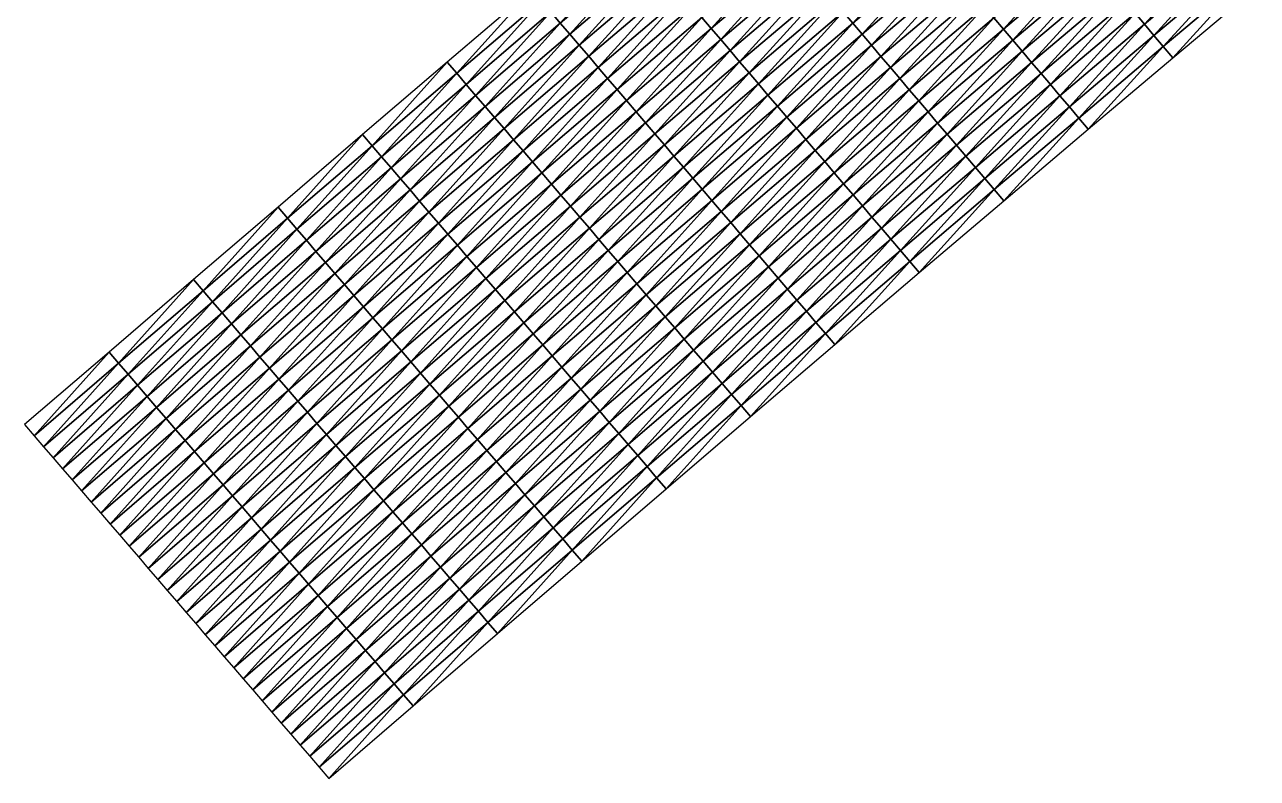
# Model space of a CAD drawing. Header units: metres. Extents: x 479979 to 482619, y 6959976 to 6961524.
# Drawn here: x 479979.1 to 480148.2, y 6959975.7 to 6960079.2 of the extents above; entities that cross this region are included whole.
import ezdxf

# ---------------------------------------------------------------- set-up
doc = ezdxf.new("R2010")
doc.units = ezdxf.units.M

msp = doc.modelspace()

# ---------------------------------------------------------------- meshes
at = {"layer": 'WORKING_PLATFORM_TOP'}
mesh = msp.add_polyface(dxfattribs=at)
corners = [(480073.406, 6960055.042, 8.924), (480085.007, 6960064.935, 8.996), (480083.71, 6960066.457, 9.002), (480072.107, 6960056.563, 8.93), (480082.413, 6960067.98, 9.009), (480070.809, 6960058.084, 8.936), (480081.116, 6960069.503, 9.015), (480069.51, 6960059.605, 8.943), (480079.819, 6960071.025, 9.021), (480068.211, 6960061.126, 8.949), (480078.522, 6960072.548, 9.028), (480066.913, 6960062.647, 8.956), (480077.226, 6960074.07, 9.034), (480065.614, 6960064.168, 8.962), (480075.929, 6960075.593, 9.041), (480064.316, 6960065.689, 8.968), (480074.632, 6960077.115, 9.047), (480063.017, 6960067.21, 8.975), (480073.335, 6960078.638, 9.053), (480061.718, 6960068.731, 8.981), (480072.038, 6960080.16, 9.06), (480060.42, 6960070.252, 8.987), (480070.741, 6960081.683, 9.066), (480059.121, 6960071.773, 8.994), (480069.444, 6960083.206, 8.573), (480088.848, 6960083.956, 9.106), (480087.553, 6960085.481, 9.112), (480086.258, 6960087.005, 9.119), (480084.963, 6960088.529, 9.125), (480083.668, 6960090.053, 9.131), (480082.373, 6960091.578, 9.138), (480081.079, 6960093.102, 8.644), (480079.784, 6960094.626, 8.651), (480068.148, 6960084.728, 8.579), (480078.489, 6960096.151, 8.657), (480066.851, 6960086.251, 8.585), (480077.194, 6960097.675, 8.664), (480065.554, 6960087.773, 8.592), (480075.899, 6960099.199, 8.67), (480064.257, 6960089.296, 8.598), (480074.604, 6960100.723, 8.676), (480062.96, 6960090.818, 8.605), (480073.31, 6960102.248, 8.683), (480061.663, 6960092.341, 8.611), (480072.015, 6960103.772, 8.689), (480090.141, 6960106.034, 8.728), (480088.849, 6960107.56, 8.735), (480087.556, 6960109.086, 8.741), (480086.264, 6960110.613, 8.747), (480084.971, 6960112.139, 8.754), (480083.679, 6960113.665, 8.76)]
mesh.append_faces([[corners[k] for k in face] for face in [(0, 1, 2), (3, 2, 4), (5, 4, 6), (5, 6, 7), (7, 6, 8), (7, 8, 9), (9, 8, 10), (9, 10, 11), (11, 10, 12), (11, 12, 13), (13, 12, 14), (13, 14, 15), (15, 14, 16), (15, 16, 17), (17, 16, 18), (17, 18, 19), (19, 18, 20), (21, 20, 22), (23, 22, 24), (10, 25, 12), (12, 26, 14), (14, 27, 16), (16, 27, 28), (16, 28, 18), (18, 28, 29), (18, 29, 20), (20, 29, 30), (20, 30, 22), (22, 30, 31), (22, 31, 24), (24, 31, 32), (24, 32, 33), (33, 32, 34), (33, 34, 35), (35, 34, 36), (35, 36, 37), (37, 36, 38), (37, 38, 39), (39, 38, 40), (39, 40, 41), (41, 40, 42), (43, 42, 44), (32, 45, 34), (34, 46, 36), (36, 47, 38), (38, 48, 40), (40, 48, 49), (40, 49, 42), (42, 49, 50), (42, 50, 44)]])
mesh = msp.add_polyface(dxfattribs=at)
corners = [(480032.007, 6960056.475, 8.366), (480043.611, 6960066.41, 8.44), (480042.311, 6960067.93, 8.446), (480030.705, 6960057.993, 8.373), (480041.011, 6960069.45, 8.453), (480029.404, 6960059.512, 8.379), (480039.711, 6960070.97, 8.459), (480028.103, 6960061.031, 8.385), (480038.41, 6960072.489, 8.465), (480026.801, 6960062.549, 8.392), (480037.11, 6960074.009, 8.472), (480025.5, 6960064.068, 8.398), (480052.712, 6960055.772, 8.895), (480064.316, 6960065.689, 8.968), (480063.017, 6960067.21, 8.975), (480051.412, 6960057.292, 8.902), (480061.718, 6960068.731, 8.981), (480050.112, 6960058.811, 8.908), (480060.42, 6960070.252, 8.987), (480048.811, 6960060.331, 8.915), (480059.121, 6960071.773, 8.994), (480047.511, 6960061.851, 8.921), (480057.822, 6960073.294, 8.5), (480046.211, 6960063.371, 8.427), (480056.524, 6960074.815, 8.507), (480044.911, 6960064.89, 8.434), (480055.225, 6960076.336, 8.513), (480053.927, 6960077.857, 8.519), (480052.628, 6960079.378, 8.526), (480051.329, 6960080.899, 8.532), (480050.031, 6960082.421, 8.538), (480048.732, 6960083.942, 8.545), (480072.038, 6960080.16, 9.06), (480070.741, 6960081.683, 9.066), (480069.444, 6960083.206, 8.573), (480068.148, 6960084.728, 8.579), (480066.851, 6960086.251, 8.585), (480065.554, 6960087.773, 8.592), (480064.257, 6960089.296, 8.598), (480062.96, 6960090.818, 8.605), (480061.663, 6960092.341, 8.611), (480060.366, 6960093.863, 8.617), (480073.31, 6960102.248, 8.683), (480072.015, 6960103.772, 8.689)]
mesh.append_faces([[corners[k] for k in face] for face in [(0, 1, 2), (3, 2, 4), (3, 4, 5), (5, 4, 6), (5, 6, 7), (7, 6, 8), (7, 8, 9), (9, 8, 10), (9, 10, 11), (12, 13, 14), (15, 14, 16), (17, 16, 18), (17, 18, 19), (19, 18, 20), (19, 20, 21), (21, 20, 22), (21, 22, 23), (23, 22, 24), (23, 24, 25), (25, 24, 26), (25, 26, 1), (1, 26, 27), (1, 27, 2), (2, 27, 28), (2, 28, 4), (4, 28, 29), (4, 29, 6), (6, 29, 30), (6, 30, 8), (8, 30, 31), (8, 31, 10), (16, 32, 18), (18, 33, 20), (20, 34, 22), (22, 34, 35), (22, 35, 24), (24, 35, 36), (24, 36, 26), (26, 36, 37), (26, 37, 27), (27, 37, 38), (27, 38, 28), (28, 38, 39), (28, 39, 29), (29, 39, 40), (29, 40, 30), (30, 40, 41), (30, 41, 31), (39, 42, 40), (40, 43, 41)]])
mesh = msp.add_polyface(dxfattribs=at)
corners = [(480092.788, 6960055.8, 8.457), (480104.385, 6960065.665, 8.529), (480103.091, 6960067.189, 9.035), (480091.491, 6960057.322, 8.964), (480101.796, 6960068.713, 9.041), (480090.194, 6960058.845, 8.97), (480100.501, 6960070.238, 9.048), (480088.897, 6960060.367, 8.977), (480099.206, 6960071.762, 9.054), (480087.601, 6960061.89, 8.983), (480097.911, 6960073.286, 9.061), (480086.304, 6960063.412, 8.989), (480096.616, 6960074.811, 9.067), (480085.007, 6960064.935, 8.996), (480095.322, 6960076.335, 9.074), (480083.71, 6960066.457, 9.002), (480094.027, 6960077.859, 9.08), (480082.413, 6960067.98, 9.009), (480092.732, 6960079.383, 9.086), (480081.116, 6960069.503, 9.015), (480091.437, 6960080.908, 9.093), (480079.819, 6960071.025, 9.021), (480090.142, 6960082.432, 9.099), (480078.522, 6960072.548, 9.028), (480088.848, 6960083.956, 9.106), (480077.226, 6960074.07, 9.034), (480087.553, 6960085.481, 9.112), (480075.929, 6960075.593, 9.041), (480086.258, 6960087.005, 9.119), (480114.699, 6960077.035, 9.105), (480113.406, 6960078.562, 9.112), (480112.114, 6960080.088, 9.118), (480110.821, 6960081.614, 9.125), (480109.529, 6960083.14, 9.131), (480108.236, 6960084.666, 9.138), (480106.944, 6960086.193, 9.144), (480105.651, 6960087.719, 9.151), (480104.359, 6960089.245, 9.157), (480103.066, 6960090.771, 9.163), (480101.774, 6960092.298, 9.17), (480100.481, 6960093.824, 9.176), (480099.189, 6960095.35, 9.183), (480097.896, 6960096.876, 9.189), (480096.604, 6960098.403, 9.196), (480084.963, 6960088.529, 9.125), (480095.311, 6960099.929, 9.202), (480083.668, 6960090.053, 9.131)]
mesh.append_faces([[corners[k] for k in face] for face in [(0, 1, 2), (3, 2, 4), (5, 4, 6), (5, 6, 7), (7, 6, 8), (7, 8, 9), (9, 8, 10), (9, 10, 11), (11, 10, 12), (11, 12, 13), (13, 12, 14), (13, 14, 15), (15, 14, 16), (15, 16, 17), (17, 16, 18), (17, 18, 19), (19, 18, 20), (19, 20, 21), (21, 20, 22), (21, 22, 23), (23, 22, 24), (25, 24, 26), (27, 26, 28), (1, 29, 2), (2, 30, 4), (4, 31, 6), (6, 31, 32), (6, 32, 8), (8, 32, 33), (8, 33, 10), (10, 33, 34), (10, 34, 12), (12, 34, 35), (12, 35, 14), (14, 35, 36), (14, 36, 16), (16, 36, 37), (16, 37, 18), (18, 37, 38), (18, 38, 20), (20, 38, 39), (20, 39, 22), (22, 39, 40), (22, 40, 24), (24, 40, 41), (24, 41, 26), (26, 41, 42), (26, 42, 28), (28, 43, 44), (44, 45, 46)]])
mesh = msp.add_polyface(dxfattribs=at)
corners = [(480112.154, 6960056.519, 8.49), (480123.747, 6960066.352, 8.56), (480122.454, 6960067.878, 8.566), (480110.86, 6960058.044, 8.496), (480121.162, 6960069.404, 8.573), (480109.565, 6960059.568, 8.503), (480119.869, 6960070.93, 8.579), (480108.27, 6960061.092, 8.509), (480118.577, 6960072.457, 8.586), (480106.975, 6960062.616, 8.516), (480117.284, 6960073.983, 8.592), (480105.68, 6960064.141, 8.522), (480115.991, 6960075.509, 8.599), (480104.385, 6960065.665, 8.529), (480114.699, 6960077.035, 9.105), (480103.091, 6960067.189, 9.035), (480113.406, 6960078.562, 9.112), (480101.796, 6960068.713, 9.041), (480112.114, 6960080.088, 9.118), (480125.039, 6960064.825, 8.553), (480136.637, 6960074.631, 8.622), (480135.347, 6960076.159, 8.629), (480134.057, 6960077.688, 8.635), (480132.767, 6960079.216, 8.642), (480131.477, 6960080.745, 8.648), (480130.187, 6960082.273, 8.655), (480128.897, 6960083.801, 8.661), (480127.608, 6960085.33, 8.668), (480126.318, 6960086.858, 9.175), (480125.028, 6960088.387, 9.181), (480123.738, 6960089.915, 9.188), (480122.448, 6960091.443, 9.194), (480110.821, 6960081.614, 9.125), (480121.158, 6960092.972, 9.201), (480109.529, 6960083.14, 9.131), (480119.868, 6960094.5, 9.207), (480108.236, 6960084.666, 9.138), (480148.245, 6960084.409, 8.69), (480146.957, 6960085.94, 8.697), (480145.67, 6960087.471, 8.703), (480144.383, 6960089.001, 8.71), (480143.096, 6960090.532, 8.716), (480141.809, 6960092.063, 8.723), (480140.522, 6960093.594, 8.73), (480139.235, 6960095.125, 8.736)]
mesh.append_faces([[corners[k] for k in face] for face in [(0, 1, 2), (3, 2, 4), (3, 4, 5), (5, 4, 6), (5, 6, 7), (7, 6, 8), (7, 8, 9), (9, 8, 10), (9, 10, 11), (11, 10, 12), (11, 12, 13), (13, 12, 14), (15, 14, 16), (17, 16, 18), (19, 20, 21), (19, 21, 1), (1, 21, 22), (1, 22, 2), (2, 22, 23), (2, 23, 4), (4, 23, 24), (4, 24, 6), (6, 24, 25), (6, 25, 8), (8, 25, 26), (8, 26, 10), (10, 26, 27), (10, 27, 12), (12, 27, 28), (12, 28, 14), (14, 28, 29), (14, 29, 16), (16, 29, 30), (16, 30, 18), (18, 30, 31), (18, 31, 32), (32, 33, 34), (34, 35, 36), (20, 37, 38), (20, 38, 21), (21, 38, 39), (21, 39, 22), (22, 39, 40), (22, 40, 23), (23, 40, 41), (23, 41, 24), (24, 41, 42), (24, 42, 25), (25, 43, 26), (26, 44, 27)]])
mesh = msp.add_polyface(dxfattribs=at)
corners = [(480038.643, 6960025.281, 8.704), (480050.226, 6960035.213, 8.778), (480048.924, 6960036.731, 8.784), (480037.341, 6960026.799, 8.71), (480047.623, 6960038.25, 8.79), (480036.039, 6960028.317, 8.717), (480046.322, 6960039.769, 8.797), (480034.736, 6960029.835, 8.723), (480045.02, 6960041.287, 8.803), (480033.434, 6960031.353, 8.729), (480043.719, 6960042.806, 8.809), (480032.132, 6960032.871, 8.736), (480042.417, 6960044.325, 8.816), (480030.829, 6960034.389, 8.742), (480041.116, 6960045.844, 8.822), (480055.431, 6960029.138, 8.752), (480065.713, 6960040.574, 8.832), (480054.13, 6960030.656, 8.759), (480064.413, 6960042.094, 8.838), (480052.828, 6960032.175, 8.765), (480063.113, 6960043.614, 8.845), (480051.527, 6960033.694, 8.771), (480061.813, 6960045.134, 8.851), (480060.513, 6960046.653, 8.857), (480059.212, 6960048.173, 8.864), (480057.912, 6960049.693, 8.87), (480056.612, 6960051.213, 8.876), (480055.312, 6960052.732, 8.883), (480054.012, 6960054.252, 8.889), (480052.712, 6960055.772, 8.895), (480051.412, 6960057.292, 8.902), (480039.815, 6960047.362, 8.828), (480050.112, 6960058.811, 8.908), (480038.513, 6960048.881, 8.835), (480048.811, 6960060.331, 8.915), (480037.212, 6960050.4, 8.841), (480047.511, 6960061.851, 8.921), (480035.911, 6960051.918, 8.847), (480046.211, 6960063.371, 8.427), (480034.609, 6960053.437, 8.354), (480044.911, 6960064.89, 8.434), (480033.308, 6960054.956, 8.36), (480043.611, 6960066.41, 8.44), (480068.211, 6960061.126, 8.949), (480066.913, 6960062.647, 8.956), (480065.614, 6960064.168, 8.962), (480064.316, 6960065.689, 8.968), (480063.017, 6960067.21, 8.975), (480061.718, 6960068.731, 8.981)]
mesh.append_faces([[corners[k] for k in face] for face in [(0, 1, 2), (3, 2, 4), (5, 4, 6), (5, 6, 7), (7, 6, 8), (7, 8, 9), (9, 8, 10), (11, 10, 12), (13, 12, 14), (15, 16, 17), (17, 16, 18), (17, 18, 19), (19, 18, 20), (19, 20, 21), (21, 20, 22), (21, 22, 1), (1, 22, 23), (1, 23, 2), (2, 23, 24), (2, 24, 4), (4, 24, 25), (4, 25, 6), (6, 25, 26), (6, 26, 8), (8, 26, 27), (8, 27, 10), (10, 27, 28), (10, 28, 12), (12, 28, 29), (12, 29, 14), (14, 29, 30), (14, 30, 31), (31, 30, 32), (31, 32, 33), (33, 32, 34), (33, 34, 35), (35, 34, 36), (35, 36, 37), (37, 36, 38), (37, 38, 39), (39, 38, 40), (39, 40, 41), (41, 40, 42), (25, 43, 26), (26, 44, 27), (27, 45, 28), (28, 45, 46), (28, 46, 29), (29, 47, 30), (30, 48, 32)]])
mesh = msp.add_polyface(dxfattribs=at)
corners = [(480078.714, 6960025.377, 8.268), (480090.288, 6960035.268, 8.341), (480088.99, 6960036.789, 8.347), (480077.414, 6960026.896, 8.275), (480087.691, 6960038.31, 8.354), (480076.114, 6960028.416, 8.281), (480086.392, 6960039.831, 8.36), (480074.814, 6960029.936, 8.287), (480085.094, 6960041.352, 8.366), (480073.514, 6960031.456, 8.294), (480083.795, 6960042.873, 8.373), (480101.866, 6960045.142, 8.413), (480100.569, 6960046.664, 8.419), (480099.272, 6960048.187, 8.425), (480097.975, 6960049.709, 8.432), (480096.679, 6960051.232, 8.438), (480095.382, 6960052.755, 8.445), (480094.085, 6960054.277, 8.451), (480082.496, 6960044.395, 8.379), (480092.788, 6960055.8, 8.457), (480081.198, 6960045.916, 8.385), (480091.491, 6960057.322, 8.964), (480079.899, 6960047.437, 8.892), (480090.194, 6960058.845, 8.97), (480078.601, 6960048.958, 8.898), (480088.897, 6960060.367, 8.977), (480077.302, 6960050.479, 8.905), (480087.601, 6960061.89, 8.983), (480076.003, 6960052, 8.911), (480086.304, 6960063.412, 8.989), (480074.705, 6960053.521, 8.917), (480085.007, 6960064.935, 8.996), (480113.449, 6960054.995, 8.483), (480112.154, 6960056.519, 8.49), (480110.86, 6960058.044, 8.496), (480109.565, 6960059.568, 8.503), (480108.27, 6960061.092, 8.509), (480106.975, 6960062.616, 8.516), (480105.68, 6960064.141, 8.522), (480104.385, 6960065.665, 8.529), (480103.091, 6960067.189, 9.035), (480101.796, 6960068.713, 9.041), (480125.039, 6960064.825, 8.553), (480123.747, 6960066.352, 8.56), (480122.454, 6960067.878, 8.566)]
mesh.append_faces([[corners[k] for k in face] for face in [(0, 1, 2), (0, 2, 3), (3, 2, 4), (3, 4, 5), (5, 4, 6), (7, 6, 8), (9, 8, 10), (1, 11, 12), (1, 12, 2), (2, 12, 13), (2, 13, 4), (4, 13, 14), (4, 14, 6), (6, 14, 15), (6, 15, 8), (8, 15, 16), (8, 16, 10), (10, 16, 17), (10, 17, 18), (18, 17, 19), (18, 19, 20), (20, 19, 21), (20, 21, 22), (22, 21, 23), (22, 23, 24), (24, 23, 25), (24, 25, 26), (26, 25, 27), (26, 27, 28), (28, 27, 29), (30, 29, 31), (11, 32, 33), (11, 33, 12), (12, 33, 34), (12, 34, 13), (13, 34, 35), (13, 35, 14), (14, 35, 36), (14, 36, 15), (15, 36, 37), (15, 37, 16), (16, 37, 38), (16, 38, 17), (17, 38, 39), (17, 39, 19), (19, 40, 21), (21, 41, 23), (32, 42, 43), (32, 43, 33), (33, 44, 34)]])
mesh = msp.add_polyface(dxfattribs=at)
corners = [(480027.064, 6960015.342, 8.63), (480038.643, 6960025.281, 8.704), (480037.341, 6960026.799, 8.71), (480025.761, 6960016.859, 8.636), (480036.039, 6960028.317, 8.717), (480024.458, 6960018.377, 8.642), (480034.736, 6960029.835, 8.723), (480023.155, 6960019.894, 8.649), (480033.434, 6960031.353, 8.729), (480021.852, 6960021.411, 8.655), (480032.132, 6960032.871, 8.736), (480020.549, 6960022.929, 8.661), (480030.829, 6960034.389, 8.742), (480019.246, 6960024.446, 8.668), (480029.527, 6960035.907, 8.748), (480017.943, 6960025.963, 8.674), (480028.225, 6960037.424, 8.755), (480016.64, 6960027.481, 8.68), (480026.922, 6960038.942, 8.761), (480015.337, 6960028.998, 8.687), (480025.62, 6960040.46, 8.767), (480014.034, 6960030.515, 8.693), (480024.318, 6960041.978, 8.773), (480012.731, 6960032.033, 8.699), (480023.016, 6960043.496, 8.28), (480011.428, 6960033.55, 8.206), (480021.713, 6960045.014, 8.286), (480043.719, 6960042.806, 8.809), (480042.417, 6960044.325, 8.816), (480041.116, 6960045.844, 8.822), (480039.815, 6960047.362, 8.828), (480038.513, 6960048.881, 8.835), (480037.212, 6960050.4, 8.841), (480035.911, 6960051.918, 8.847), (480034.609, 6960053.437, 8.354), (480033.308, 6960054.956, 8.36), (480032.007, 6960056.475, 8.366), (480020.411, 6960046.532, 8.292), (480030.705, 6960057.993, 8.373), (480019.109, 6960048.05, 8.299), (480029.404, 6960059.512, 8.379), (480017.806, 6960049.568, 8.305), (480028.103, 6960061.031, 8.385), (480016.504, 6960051.086, 8.311), (480026.801, 6960062.549, 8.392), (480015.202, 6960052.603, 8.318), (480025.5, 6960064.068, 8.398), (480043.611, 6960066.41, 8.44), (480042.311, 6960067.93, 8.446)]
mesh.append_faces([[corners[k] for k in face] for face in [(0, 1, 2), (3, 2, 4), (3, 4, 5), (5, 4, 6), (5, 6, 7), (7, 6, 8), (7, 8, 9), (9, 8, 10), (9, 10, 11), (11, 10, 12), (11, 12, 13), (13, 12, 14), (13, 14, 15), (15, 14, 16), (15, 16, 17), (17, 16, 18), (17, 18, 19), (19, 18, 20), (19, 20, 21), (21, 20, 22), (23, 22, 24), (25, 24, 26), (8, 27, 10), (10, 28, 12), (12, 29, 14), (14, 29, 30), (14, 30, 16), (16, 30, 31), (16, 31, 18), (18, 31, 32), (18, 32, 20), (20, 32, 33), (20, 33, 22), (22, 33, 34), (22, 34, 24), (24, 34, 35), (24, 35, 26), (26, 35, 36), (26, 36, 37), (37, 36, 38), (37, 38, 39), (39, 38, 40), (39, 40, 41), (41, 40, 42), (41, 42, 43), (43, 42, 44), (43, 44, 45), (45, 44, 46), (35, 47, 36), (36, 48, 38)]])
mesh = msp.add_polyface(dxfattribs=at)
corners = [(480055.573, 6960005.549, 8.122), (480067.143, 6960015.469, 8.195), (480065.842, 6960016.988, 8.202), (480078.714, 6960025.377, 8.268), (480077.414, 6960026.896, 8.275), (480076.114, 6960028.416, 8.281), (480064.54, 6960018.507, 8.208), (480074.814, 6960029.936, 8.287), (480063.239, 6960020.025, 8.214), (480073.514, 6960031.456, 8.294), (480061.938, 6960021.544, 8.221), (480072.214, 6960032.975, 8.3), (480060.636, 6960023.063, 8.227), (480070.914, 6960034.495, 8.307), (480059.335, 6960024.582, 8.233), (480069.613, 6960036.015, 8.313), (480058.034, 6960026.1, 8.24), (480068.313, 6960037.535, 8.819), (480056.732, 6960027.619, 8.746), (480067.013, 6960039.055, 8.826), (480055.431, 6960029.138, 8.752), (480065.713, 6960040.574, 8.832), (480086.392, 6960039.831, 8.36), (480085.094, 6960041.352, 8.366), (480083.795, 6960042.873, 8.373), (480082.496, 6960044.395, 8.379), (480081.198, 6960045.916, 8.385), (480079.899, 6960047.437, 8.892), (480078.601, 6960048.958, 8.898), (480077.302, 6960050.479, 8.905), (480076.003, 6960052, 8.911), (480064.413, 6960042.094, 8.838), (480074.705, 6960053.521, 8.917), (480063.113, 6960043.614, 8.845), (480073.406, 6960055.042, 8.924), (480061.813, 6960045.134, 8.851), (480072.107, 6960056.563, 8.93), (480060.513, 6960046.653, 8.857), (480070.809, 6960058.084, 8.936), (480059.212, 6960048.173, 8.864), (480069.51, 6960059.605, 8.943), (480057.912, 6960049.693, 8.87), (480068.211, 6960061.126, 8.949), (480056.612, 6960051.213, 8.876), (480066.913, 6960062.647, 8.956), (480055.312, 6960052.732, 8.883), (480065.614, 6960064.168, 8.962), (480086.304, 6960063.412, 8.989), (480085.007, 6960064.935, 8.996), (480083.71, 6960066.457, 9.002), (480082.413, 6960067.98, 9.009)]
mesh.append_faces([[corners[k] for k in face] for face in [(0, 1, 2), (1, 3, 4), (1, 4, 2), (2, 4, 5), (2, 5, 6), (6, 5, 7), (6, 7, 8), (8, 7, 9), (8, 9, 10), (10, 9, 11), (10, 11, 12), (12, 11, 13), (12, 13, 14), (14, 13, 15), (14, 15, 16), (16, 15, 17), (18, 17, 19), (20, 19, 21), (5, 22, 7), (7, 23, 9), (9, 24, 11), (11, 24, 25), (11, 25, 13), (13, 25, 26), (13, 26, 15), (15, 26, 27), (15, 27, 17), (17, 27, 28), (17, 28, 19), (19, 28, 29), (19, 29, 21), (21, 29, 30), (21, 30, 31), (31, 30, 32), (31, 32, 33), (33, 32, 34), (33, 34, 35), (35, 34, 36), (35, 36, 37), (37, 36, 38), (37, 38, 39), (39, 38, 40), (39, 40, 41), (41, 40, 42), (43, 42, 44), (45, 44, 46), (30, 47, 32), (32, 48, 34), (34, 49, 36), (36, 50, 38)]])
mesh = msp.add_polyface(dxfattribs=at)
corners = [(479986.965, 6960015.168, 8.063), (479998.543, 6960025.118, 8.137), (479997.24, 6960026.635, 8.144), (479985.661, 6960016.685, 8.069), (479995.936, 6960028.152, 8.15), (479984.358, 6960018.202, 8.076), (479994.633, 6960029.669, 8.156), (479983.054, 6960019.719, 8.082), (479993.329, 6960031.186, 8.163), (479981.751, 6960021.236, 8.088), (479992.026, 6960032.703, 8.169), (479980.447, 6960022.753, 8.095), (479990.723, 6960034.22, 8.175), (479979.144, 6960024.269, 8.101), (480007.667, 6960014.499, 8.593), (480019.246, 6960024.446, 8.668), (480017.943, 6960025.963, 8.674), (480006.363, 6960016.016, 8.6), (480016.64, 6960027.481, 8.68), (480005.06, 6960017.533, 8.606), (480015.337, 6960028.998, 8.687), (480003.757, 6960019.05, 8.612), (480014.034, 6960030.515, 8.693), (480002.453, 6960020.567, 8.619), (480012.731, 6960032.033, 8.699), (480001.15, 6960022.084, 8.625), (480011.428, 6960033.55, 8.206), (479999.846, 6960023.601, 8.131), (480010.125, 6960035.067, 8.212), (480008.822, 6960036.584, 8.218), (480007.519, 6960038.102, 8.225), (480006.216, 6960039.619, 8.231), (480004.913, 6960041.136, 8.237), (480003.61, 6960042.654, 8.243), (480002.307, 6960044.171, 8.25), (480024.318, 6960041.978, 8.773), (480023.016, 6960043.496, 8.28), (480021.713, 6960045.014, 8.286), (480020.411, 6960046.532, 8.292), (480019.109, 6960048.05, 8.299), (480017.806, 6960049.568, 8.305), (480016.504, 6960051.086, 8.311), (480015.202, 6960052.603, 8.318), (480013.899, 6960054.121, 8.324), (480025.5, 6960064.068, 8.398)]
mesh.append_faces([[corners[k] for k in face] for face in [(0, 1, 2), (3, 2, 4), (5, 4, 6), (5, 6, 7), (7, 6, 8), (7, 8, 9), (9, 8, 10), (9, 10, 11), (11, 10, 12), (11, 12, 13), (14, 15, 16), (17, 16, 18), (19, 18, 20), (19, 20, 21), (21, 20, 22), (21, 22, 23), (23, 22, 24), (23, 24, 25), (25, 24, 26), (25, 26, 27), (27, 26, 28), (27, 28, 1), (1, 28, 29), (1, 29, 2), (2, 29, 30), (2, 30, 4), (4, 30, 31), (4, 31, 6), (6, 31, 32), (6, 32, 8), (8, 32, 33), (8, 33, 10), (10, 33, 34), (10, 34, 12), (22, 35, 24), (24, 36, 26), (26, 37, 28), (28, 37, 38), (28, 38, 29), (29, 38, 39), (29, 39, 30), (30, 39, 40), (30, 40, 31), (31, 40, 41), (31, 41, 32), (32, 41, 42), (32, 42, 33), (33, 42, 43), (33, 43, 34), (42, 44, 43)]])
mesh = msp.add_polyface(dxfattribs=at)
corners = [(480032.431, 6959985.677, 7.974), (480044.003, 6959995.617, 8.048), (480042.7, 6959997.134, 8.054), (480031.128, 6959987.194, 7.98), (480041.397, 6959998.652, 8.06), (480055.573, 6960005.549, 8.122), (480054.271, 6960007.067, 8.128), (480052.969, 6960008.584, 8.134), (480051.666, 6960010.102, 8.141), (480040.094, 6960000.169, 8.067), (480050.364, 6960011.62, 8.147), (480038.791, 6960001.686, 8.073), (480049.062, 6960013.138, 8.153), (480037.488, 6960003.204, 8.079), (480047.759, 6960014.656, 8.16), (480036.185, 6960004.721, 8.086), (480046.457, 6960016.174, 8.166), (480034.882, 6960006.238, 8.092), (480045.155, 6960017.692, 8.672), (480033.579, 6960007.756, 8.598), (480043.852, 6960019.21, 8.679), (480032.276, 6960009.273, 8.605), (480042.55, 6960020.728, 8.685), (480030.973, 6960010.79, 8.611), (480041.248, 6960022.246, 8.691), (480065.842, 6960016.988, 8.202), (480064.54, 6960018.507, 8.208), (480063.239, 6960020.025, 8.214), (480061.938, 6960021.544, 8.221), (480060.636, 6960023.063, 8.227), (480059.335, 6960024.582, 8.233), (480058.034, 6960026.1, 8.24), (480056.732, 6960027.619, 8.746), (480055.431, 6960029.138, 8.752), (480054.13, 6960030.656, 8.759), (480052.828, 6960032.175, 8.765), (480051.527, 6960033.694, 8.771), (480039.945, 6960023.763, 8.698), (480050.226, 6960035.213, 8.778), (480038.643, 6960025.281, 8.704), (480048.924, 6960036.731, 8.784), (480037.341, 6960026.799, 8.71), (480047.623, 6960038.25, 8.79), (480036.039, 6960028.317, 8.717), (480068.313, 6960037.535, 8.819), (480067.013, 6960039.055, 8.826)]
mesh.append_faces([[corners[k] for k in face] for face in [(0, 1, 2), (3, 2, 4), (1, 5, 6), (1, 6, 2), (2, 6, 7), (2, 7, 4), (4, 7, 8), (4, 8, 9), (9, 8, 10), (9, 10, 11), (11, 10, 12), (11, 12, 13), (13, 12, 14), (13, 14, 15), (15, 14, 16), (15, 16, 17), (17, 16, 18), (17, 18, 19), (19, 18, 20), (21, 20, 22), (23, 22, 24), (5, 25, 6), (6, 25, 26), (6, 26, 7), (7, 26, 27), (7, 27, 8), (8, 27, 28), (8, 28, 10), (10, 28, 29), (10, 29, 12), (12, 29, 30), (12, 30, 14), (14, 30, 31), (14, 31, 16), (16, 31, 32), (16, 32, 18), (18, 32, 33), (18, 33, 20), (20, 33, 34), (20, 34, 22), (22, 34, 35), (22, 35, 24), (24, 35, 36), (24, 36, 37), (37, 36, 38), (37, 38, 39), (39, 40, 41), (41, 42, 43), (31, 44, 32), (32, 45, 33)]])
mesh = msp.add_polyface(dxfattribs=at)
corners = [(480014.339, 6959983.315, 7.931), (480024.611, 6959994.779, 8.011), (480013.035, 6959984.832, 7.937), (480023.307, 6959996.296, 8.018), (480011.732, 6959986.348, 7.943), (480022.004, 6959997.813, 8.524), (480010.428, 6959987.865, 8.45), (480020.701, 6959999.33, 8.53), (480009.125, 6959989.382, 8.456), (480019.397, 6960000.846, 8.537), (480007.821, 6959990.899, 8.462), (480018.094, 6960002.363, 8.543), (480006.518, 6959992.416, 8.468), (480016.79, 6960003.88, 8.549), (480005.214, 6959993.933, 8.475), (480015.487, 6960005.397, 8.556), (480003.911, 6959995.449, 8.481), (480014.184, 6960006.914, 8.562), (480002.607, 6959996.966, 8.487), (480012.88, 6960008.431, 8.568), (480001.304, 6959998.483, 8.494), (480011.577, 6960009.948, 8.574), (480000, 6960000, 8.5), (480010.274, 6960011.465, 8.581), (479998.696, 6960001.517, 8.506), (480008.97, 6960012.982, 8.587), (479997.393, 6960003.034, 8.513), (480007.667, 6960014.499, 8.593), (479996.089, 6960004.551, 8.519), (480006.363, 6960016.016, 8.6), (479994.786, 6960006.067, 8.525), (480005.06, 6960017.533, 8.606), (479993.482, 6960007.584, 8.532), (480003.757, 6960019.05, 8.612), (479992.179, 6960009.101, 8.538), (480002.453, 6960020.567, 8.619), (479990.875, 6960010.618, 8.544), (480001.15, 6960022.084, 8.625), (479989.572, 6960012.135, 8.55), (479999.846, 6960023.601, 8.131), (479988.268, 6960013.652, 8.057), (479998.543, 6960025.118, 8.137), (479986.965, 6960015.168, 8.063), (479997.24, 6960026.635, 8.144), (479985.661, 6960016.685, 8.069), (479995.936, 6960028.152, 8.15), (479984.358, 6960018.202, 8.076), (480024.458, 6960018.377, 8.642), (480023.155, 6960019.894, 8.649), (480021.852, 6960021.411, 8.655), (480020.549, 6960022.929, 8.661), (480019.246, 6960024.446, 8.668), (480017.943, 6960025.963, 8.674), (480016.64, 6960027.481, 8.68)]
mesh.append_faces([[corners[k] for k in face] for face in [(0, 1, 2), (2, 3, 4), (4, 5, 6), (6, 5, 7), (6, 7, 8), (8, 7, 9), (8, 9, 10), (10, 9, 11), (10, 11, 12), (12, 11, 13), (12, 13, 14), (14, 13, 15), (14, 15, 16), (16, 15, 17), (16, 17, 18), (18, 17, 19), (18, 19, 20), (20, 19, 21), (20, 21, 22), (22, 21, 23), (22, 23, 24), (24, 23, 25), (24, 25, 26), (26, 25, 27), (26, 27, 28), (28, 27, 29), (28, 29, 30), (30, 29, 31), (30, 31, 32), (32, 31, 33), (32, 33, 34), (34, 33, 35), (34, 35, 36), (36, 35, 37), (36, 37, 38), (38, 37, 39), (38, 39, 40), (40, 39, 41), (40, 41, 42), (42, 43, 44), (44, 45, 46), (17, 47, 19), (19, 48, 21), (21, 49, 23), (23, 49, 50), (23, 50, 25), (25, 50, 51), (25, 51, 27), (27, 52, 29), (29, 53, 31)]])
mesh = msp.add_polyface(dxfattribs=at)
corners = [(480020.856, 6959975.731, 7.899), (480032.431, 6959985.677, 7.974), (480031.128, 6959987.194, 7.98), (480019.553, 6959977.247, 7.905), (480029.824, 6959988.711, 7.986), (480018.249, 6959978.764, 7.912), (480028.521, 6959990.228, 7.992), (480016.946, 6959980.281, 7.918), (480027.218, 6959991.745, 7.999), (480015.642, 6959981.798, 7.924), (480025.914, 6959993.262, 8.005), (480014.339, 6959983.315, 7.931), (480024.611, 6959994.779, 8.011), (480013.035, 6959984.832, 7.937), (480023.307, 6959996.296, 8.018), (480011.732, 6959986.348, 7.943), (480022.004, 6959997.813, 8.524), (480042.7, 6959997.134, 8.054), (480041.397, 6959998.652, 8.06), (480040.094, 6960000.169, 8.067), (480038.791, 6960001.686, 8.073), (480037.488, 6960003.204, 8.079), (480036.185, 6960004.721, 8.086), (480034.882, 6960006.238, 8.092), (480033.579, 6960007.756, 8.598), (480032.276, 6960009.273, 8.605), (480020.701, 6959999.33, 8.53), (480030.973, 6960010.79, 8.611), (480019.397, 6960000.846, 8.537), (480029.67, 6960012.307, 8.617), (480018.094, 6960002.363, 8.543), (480028.367, 6960013.825, 8.624), (480016.79, 6960003.88, 8.549), (480027.064, 6960015.342, 8.63), (480015.487, 6960005.397, 8.556), (480025.761, 6960016.859, 8.636), (480014.184, 6960006.914, 8.562), (480024.458, 6960018.377, 8.642), (480012.88, 6960008.431, 8.568), (480023.155, 6960019.894, 8.649), (480011.577, 6960009.948, 8.574), (480021.852, 6960021.411, 8.655), (480043.852, 6960019.21, 8.679), (480042.55, 6960020.728, 8.685), (480041.248, 6960022.246, 8.691), (480039.945, 6960023.763, 8.698), (480038.643, 6960025.281, 8.704), (480037.341, 6960026.799, 8.71)]
mesh.append_faces([[corners[k] for k in face] for face in [(0, 1, 2), (0, 2, 3), (3, 2, 4), (3, 4, 5), (5, 4, 6), (5, 6, 7), (7, 6, 8), (7, 8, 9), (9, 8, 10), (9, 10, 11), (11, 10, 12), (13, 12, 14), (15, 14, 16), (1, 17, 2), (2, 18, 4), (4, 18, 19), (4, 19, 6), (6, 19, 20), (6, 20, 8), (8, 20, 21), (8, 21, 10), (10, 21, 22), (10, 22, 12), (12, 22, 23), (12, 23, 14), (14, 23, 24), (14, 24, 16), (16, 24, 25), (16, 25, 26), (26, 25, 27), (26, 27, 28), (28, 27, 29), (28, 29, 30), (30, 29, 31), (30, 31, 32), (32, 31, 33), (32, 33, 34), (34, 33, 35), (34, 35, 36), (36, 35, 37), (38, 37, 39), (40, 39, 41), (24, 42, 25), (25, 43, 27), (27, 44, 29), (29, 44, 45), (29, 45, 31), (31, 45, 46), (31, 46, 33), (33, 47, 35)]])

doc.saveas('drawing.dxf')
